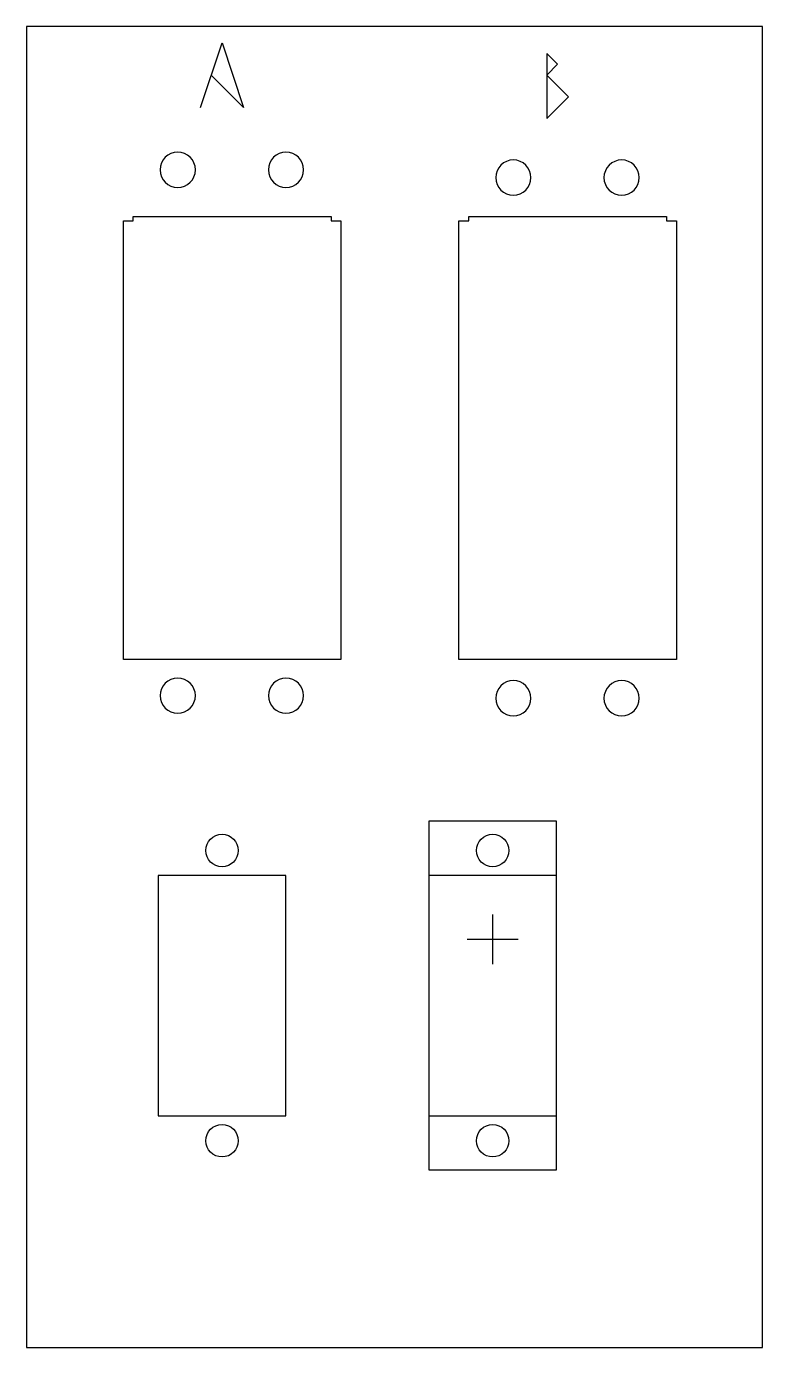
# Model space of a CAD drawing. Extents: x -23 to 45, y -467 to -345.
import ezdxf

# ---------------------------------------------------------------- set-up
doc = ezdxf.new("R2010")
doc.units = 0
doc.layers.add('DEFAULT', color=7, linetype='CONTINUOUS')
doc.layers.add('PLATE$TOP', color=173, linetype='CONTINUOUS')

msp = doc.modelspace()

# ---------------------------------------------------------------- linework, layer by layer
at = {"layer": 'DEFAULT'}
for p, q in [((-3, -353), (-6, -350)), ((20, -427.5, 29.9), (20, -432.1, 29.9)), ((17.65, -429.8, 29.9), (22.35, -429.8, 29.9))]:
    msp.add_line(p, q, dxfattribs=at)
for points in [[(-23.07, -467.5), (44.93, -467.5), (44.93, -345.5), (-23.07, -345.5)], [(25, -348), (25, -354), (27, -352), (25, -350), (26, -349)], [(17.8, -363.06), (36.07, -363.06), (36.07, -363.45), (36.97, -363.45), (36.97, -403.97), (16.89, -403.97), (16.89, -363.45), (17.8, -363.45)], [(14.1, -451.1), (25.9, -451.1), (25.9, -418.9), (14.1, -418.9)], [(14.1, -451.1), (25.9, -451.1), (25.9, -418.9), (14.1, -418.9)], [(-10.9, -446.1), (0.9, -446.1), (0.9, -423.9), (-10.9, -423.9)], [(14.1, -446.1), (25.9, -446.1), (25.9, -423.9), (14.1, -423.9)]]:
    msp.add_lwpolyline(points, close=True, dxfattribs=at)
msp.add_lwpolyline([(-7, -353), (-5, -347), (-3, -353)], dxfattribs=at)
at = {"layer": 'DEFAULT', "extrusion": (0, 0, -1)}
for centre in [(-21.91, -359.46, -74), (-31.91, -359.46, -74), (-21.91, -407.54, -74), (-31.91, -407.54, -74)]:
    msp.add_circle(centre, 1.63, dxfattribs=at)
at = {"layer": 'DEFAULT'}
for centre in [(-5, -421.6, 18.4), (20, -421.6, 18.4), (-5, -448.4, 18.4), (20, -448.4, 18.4)]:
    msp.add_circle(centre, 1.5, dxfattribs=at)
at = {"layer": 'PLATE$TOP'}
msp.add_lwpolyline([(-13.2, -363.06), (5.07, -363.06), (5.07, -363.45), (5.97, -363.45), (5.97, -403.97), (-14.11, -403.97), (-14.11, -363.45), (-13.2, -363.45)], close=True, dxfattribs=at)
at = {"layer": 'PLATE$TOP', "extrusion": (0, 0, -1)}
for centre in [(9.09, -358.74, -74), (-0.91, -358.74, -74), (9.09, -407.3, -74), (-0.91, -407.3, -74)]:
    msp.add_circle(centre, 1.63, dxfattribs=at)

doc.saveas('drawing.dxf')
